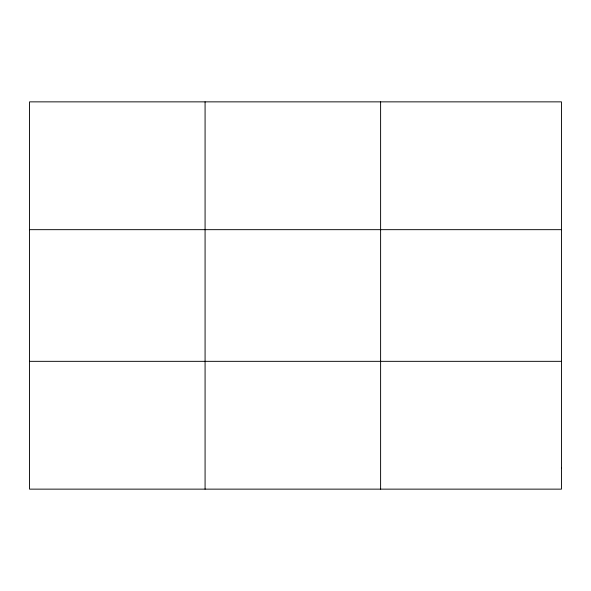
<?xml version="1.0" encoding="UTF-8"?>
<svg xmlns="http://www.w3.org/2000/svg" width="591" height="591" viewBox="0 0 591 591"><rect width="100%" height="100%" fill="white"/><g stroke="black" fill="none" stroke-linecap="round" stroke-linejoin="round"><path stroke-width="0.89" d="M205.077 101.859L205.077 489.141M380.604 101.859L380.604 489.141M29.55 229.663L561.45 229.663M29.55 361.337L561.45 361.337M561.45 467.836L561.45 489.141L29.55 489.141L29.55 101.859L561.45 101.859L561.45 467.836"/></g></svg>
